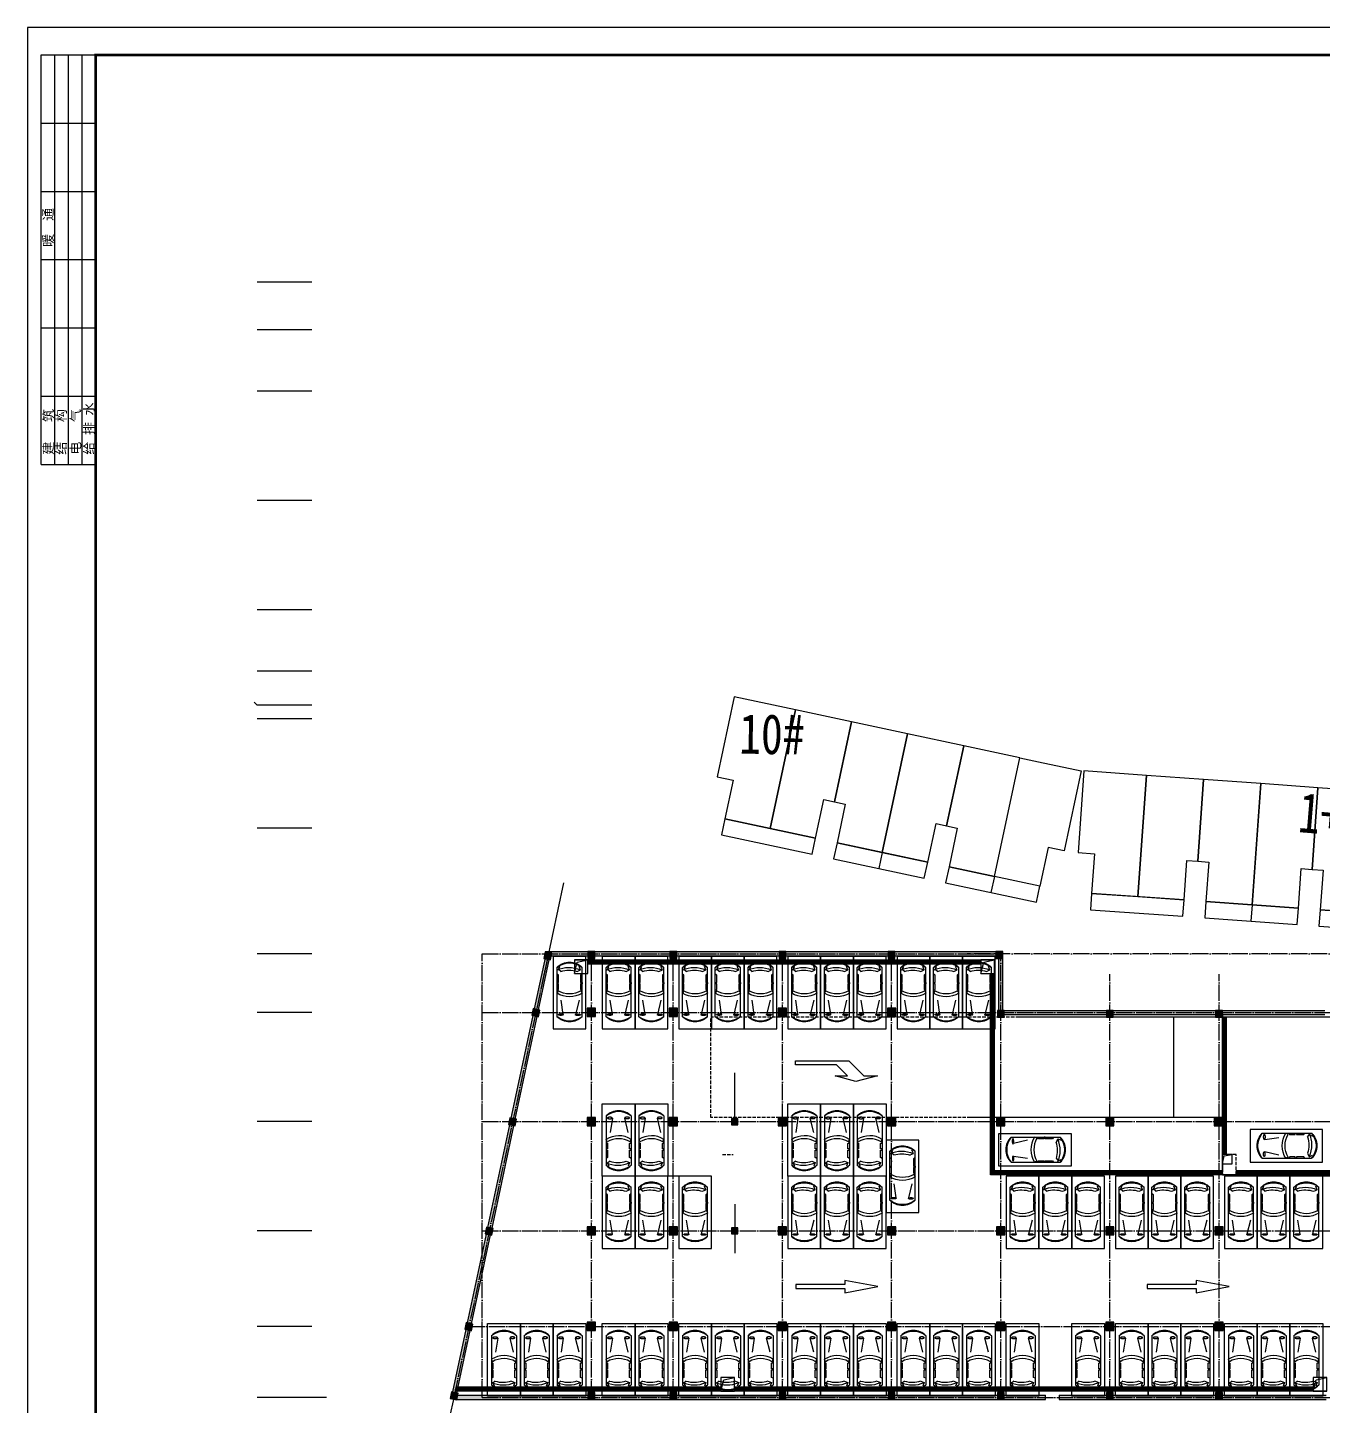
# Model space of a CAD drawing. Extents: x 1922674 to 2277828, y 3052116 to 4032933.
# Drawn here: x 1950828 to 2045798, y 3503805 to 3604810 of the extents above; entities that cross this region are included whole.
import ezdxf

# ---------------------------------------------------------------- set-up
doc = ezdxf.new("R2010")
doc.units = 0
doc.header["$LTSCALE"] = 2
doc.linetypes.add('DASH', pattern=[0.35, 0.25, -0.1])
doc.linetypes.add('DOTE', pattern=[2.42, 2, -0.2, 0.02, -0.2])
doc.layers.get('0').update_dxf_attribs({"linetype": 'CONTINUOUS'})
for name, color, linetype in [('1建筑内墙', 4, 'CONTINUOUS'), ('AXIS', 3, 'CONTINUOUS'), ('DOTE', 1, 'DOTE'), ('PUB_TITLE', 4, 'CONTINUOUS'), ('WINDOW', 4, 'CONTINUOUS'), ('填充', 251, 'CONTINUOUS'), ('墙__实线', 3, 'CONTINUOUS'), ('建筑细部轮廓', 7, 'CONTINUOUS'), ('排水2', 252, 'CONTINUOUS'), ('柱', 2, 'CONTINUOUS'), ('楼层标注', 1, 'CONTINUOUS'), ('道路', 5, 'CONTINUOUS'), ('铺装1', 254, 'CONTINUOUS')]:
    doc.layers.add(name, color=color, linetype=linetype)
doc.styles.add('HZ', font='simhei.ttf', dxfattribs={"width": 0.8})
doc.styles.get("Standard").update_dxf_attribs({"font": 'simhei.ttf'})
pattern_1 = [(90, (0, 0), (-119.0625, 7e-15), []), (90, (39.69, 39.69), (-119.0625, 7e-15), [])]
pattern_2 = [(0, (0, 0), (3e-14, 119.0625), []), (0, (39.69, -39.69), (3e-14, 119.0625), [])]

# ---------------------------------------------------------------- blocks, each defined once
blk = doc.blocks.new('g1')
at = {"layer": '填充', "color": 4, "ltscale": 500}
for p, q in [((625508, 3584271), (627908, 3584271)), ((625508, 3578971), (625508, 3584271)), ((627908, 3584271), (627908, 3578971)), ((625790, 3583388), (625790, 3579779)), ((626249, 3583213), (626092, 3582185)), ((627404, 3582185), (627155, 3583213)), ((627627, 3583388), (627627, 3579779)), ((625868, 3581485), (625803, 3581660)), ((627548, 3581485), (627627, 3581671)), ((625790, 3581452), (625895, 3581387)), ((625895, 3580971), (625790, 3580971)), ((625790, 3580971), (625790, 3580884)), ((625790, 3580884), (625895, 3580884)), ((625895, 3581387), (625895, 3580971)), ((625895, 3580884), (625895, 3580337)), ((627509, 3581376), (627627, 3581452)), ((627509, 3580971), (627509, 3581376)), ((627627, 3580971), (627509, 3580971)), ((627509, 3580337), (627509, 3580884)), ((627509, 3580884), (627627, 3580884)), ((627627, 3580884), (627627, 3580971)), ((625895, 3580337), (625790, 3580271)), ((626065, 3580064), (625895, 3579922)), ((625895, 3579922), (626000, 3579703)), ((627260, 3580064), (627509, 3579965)), ((627509, 3579965), (627404, 3579703)), ((627627, 3580271), (627509, 3580337)), ((627908, 3578971), (625508, 3578971))]:
    blk.add_line(p, q, dxfattribs=at)
for centre, radius, start, end in [((626708, 3582478), 1293, 44.72195, 135.27805), ((626708, 3582217), 1488, 51.885, 128.115), ((625908, 3583235), 20.5, 126.48864, 180), ((625908, 3583235), 20.5, 180, 233.51136), ((625982, 3583134), 146, 107.03374, 126.48864), ((625982, 3583336), 146, 233.51136, 252.96626), ((626032, 3582971), 317, 97.23244, 107.03374), ((626032, 3583500), 317, 252.96626, 262.76756), ((626066, 3582708), 582, 90, 97.23244), ((626066, 3583762), 582, 262.76756, 270), ((626066, 3582708), 582, 82.76756, 90), ((626066, 3583762), 582, 270, 277.23244), ((626099, 3582971), 317, 72.96626, 82.76756), ((626099, 3583500), 317, 277.23244, 287.03374), ((626149, 3583134), 146, 53.51136, 72.96626), ((626149, 3583336), 146, 287.03374, 306.48864), ((626224, 3583235), 20.5, 0, 53.51136), ((626224, 3583235), 20.5, 306.48864, 0), ((627167, 3583246), 20.5, 126.48864, 180), ((627167, 3583246), 20.5, 180, 233.51136), ((627242, 3583145), 146, 107.03374, 126.48864), ((627242, 3583347), 146, 233.51136, 252.96626), ((627292, 3582981), 317, 97.23244, 107.03374), ((627292, 3583511), 317, 252.96626, 262.76756), ((627325, 3582719), 582, 90, 97.23244), ((627325, 3583773), 582, 262.76756, 270), ((627325, 3582719), 582, 82.76756, 90), ((627325, 3583773), 582, 270, 277.23244), ((627359, 3582981), 317, 72.96626, 82.76756), ((627359, 3583511), 317, 277.23244, 287.03374), ((627409, 3583145), 146, 53.51136, 72.96626), ((627409, 3583347), 146, 287.03374, 306.48864), ((627483, 3583246), 20.5, 360, 53.51136), ((627483, 3583246), 20.5, 306.48864, 0), ((626717, 3580226), 1708, 57.79102, 122.88648), ((626708, 3580065), 1650, 59.3925, 120.6075), ((626654, 3581773), 1995, 244.31325, 294.95712), ((626708, 3580653), 1268, 223.57202, 316.42798), ((626708, 3580900), 1449, 230.65713, 309.34287), ((626646, 3581926), 1951, 252.69377, 288.34853)]:
    blk.add_arc(centre, radius, start, end, dxfattribs=at)
at = {"layer": '填充', "color": 4, "ltscale": 500, "width": 0.8, "flags": 9}
for tag in ['YSIZE', 'XSIZE']:
    blk.add_attdef(tag, (625794, 3581628), '', height=0.5, rotation=270, dxfattribs=at)
blk = doc.blocks.new('A')
at = {"layer": '建筑细部轮廓', "color": 3, "flags": 128}
for points in [[(509647.85, 3447080.18), (509643.29, 3447080.8), (509642.48, 3447074.86), (509643.67, 3447074.69), (509643.27, 3447071.82), (509646.64, 3447071.36)], [(509652.01, 3447079.61), (509647.85, 3447080.18), (509646.64, 3447071.36), (509650.01, 3447070.9), (509650.4, 3447073.77), (509651.2, 3447073.66)], [(509656.17, 3447079.04), (509652.01, 3447079.61), (509651.2, 3447073.66), (509651.99, 3447073.55), (509651.6, 3447070.68), (509654.96, 3447070.22)], [(509660.33, 3447078.46), (509656.17, 3447079.04), (509654.96, 3447070.22), (509658.33, 3447069.76), (509658.73, 3447072.63), (509659.52, 3447072.52)], [(509664.49, 3447077.89), (509660.33, 3447078.46), (509659.52, 3447072.52), (509660.31, 3447072.41), (509659.92, 3447069.54), (509663.29, 3447069.08)], [(509665.88, 3447077.7), (509669.05, 3447077.27), (509668.24, 3447071.32), (509667.05, 3447071.49), (509666.65, 3447068.61), (509663.29, 3447069.08), (509664.49, 3447077.89)], [(509643.27, 3447071.82), (509643.11, 3447070.63), (509649.85, 3447069.71), (509650.01, 3447070.9)], [(509651.6, 3447070.68), (509651.43, 3447069.49), (509658.17, 3447068.57), (509658.33, 3447069.76)], [(509659.92, 3447069.54), (509659.75, 3447068.35), (509666.49, 3447067.43), (509666.65, 3447068.61)]]:
    blk.add_lwpolyline(points, close=True, dxfattribs=at)
for points in [[(509654.96, 3447070.22), (509654.8, 3447069.03)], [(509663.29, 3447069.08), (509663.12, 3447067.89)]]:
    blk.add_lwpolyline(points, dxfattribs=at)
blk = doc.blocks.new('_LABEL1')
for p, q in [((-150, 20), (-75, 20)), ((-150, 20), (-150, 0)), ((-125, 20), (-125, 0)), ((-100, 20), (-100, 0)), ((-75, 20), (-75, 0)), ((-75, 20), (-75, 0)), ((-75, 20), (0, 20)), ((-50, 20), (-50, 0)), ((-25, 20), (-25, 0)), ((0, 20), (0, 0)), ((-150, 15), (-75, 15)), ((-75, 15), (0, 15)), ((-150, 10), (-75, 10)), ((-75, 10), (0, 10)), ((-150, 5), (-75, 5)), ((-150, 0), (-75, 0)), ((-75, 5), (0, 5)), ((-75, 0), (0, 0))]:
    blk.add_line(p, q)
at = {"style": 'HZ'}
for s, p in [('建   筑', (-146.45, 15.65)), ('暖  通', (-70.35, 15.73)), ('结   构', (-146.45, 10.91)), ('电   气', (-146.45, 5.65)), ('给 排 水', (-146.45, 0.73))]:
    blk.add_text(s, height=3.509, dxfattribs=at).set_placement(p)
blk = doc.blocks.new('a00')
at = {"layer": 'PUB_TITLE'}
blk.add_lwpolyline([(2049330, 4204231), (2376330, 4204231), (2376330, 4372431), (2049330, 4372431)], close=True, dxfattribs=at)
at = {"layer": 'PUB_TITLE', "const_width": 200}
blk.add_lwpolyline([(2054330, 4206231), (2374330, 4206231), (2374330, 4370431), (2054330, 4370431)], close=True, dxfattribs=at)
at = {"layer": 'PUB_TITLE', "xscale": 200, "yscale": 200, "zscale": 200, "rotation": 90}
blk.add_blockref('_LABEL1', (2054330, 4370431), dxfattribs=at)

msp = doc.modelspace()

# ---------------------------------------------------------------- hatches: boundary and pattern name
at = {"layer": '墙__实线'}
for points in [[(1989063, 3536531), (1988769, 3536593), (1987986, 3532922), (1988279, 3532860)], [(1991899, 3537119), (1988773, 3537119), (1988770, 3537105), (1989259, 3537001), (1989220, 3536819), (1991899, 3536819)], [(1997899, 3537119), (1992399, 3537119), (1992399, 3536819), (1997899, 3536819)], [(2005899, 3537119), (1998399, 3537119), (1998399, 3536819), (2005899, 3536819)], [(2013899, 3537119), (2006399, 3537119), (2006399, 3536819), (2013899, 3536819)], [(2021799, 3537119), (2014399, 3537119), (2014399, 3536819), (2021799, 3536819)], [(2022299, 3536619), (2021999, 3536619), (2021999, 3532819), (2022299, 3532819)], [(1988175, 3532371), (1987881, 3532433), (1986279, 3524922), (1986572, 3524860)], [(2029899, 3532819), (2025049, 3532819), (2022399, 3532819), (2022399, 3532519), (2025049, 3532519), (2029899, 3532519)], [(2037899, 3532819), (2030399, 3532819), (2030399, 3532519), (2037899, 3532519)], [(2045899, 3532819), (2038399, 3532819), (2038399, 3532519), (2045899, 3532519)], [(1984571, 3516922), (1984865, 3516860), (1986468, 3524371), (1986174, 3524433)], [(1984760, 3516371), (1984467, 3516433), (1983077, 3509922), (1983371, 3509860)], [(1983266, 3509371), (1982973, 3509433), (1981998, 3504863), (1982291, 3504801)], [(1991899, 3504619), (1982348, 3504619), (1982284, 3504319), (1991899, 3504319)], [(1997899, 3504619), (1992399, 3504619), (1992399, 3504319), (1997899, 3504319)], [(2005899, 3504619), (1998399, 3504619), (1998399, 3504319), (2005899, 3504319)], [(2013899, 3504619), (2006399, 3504619), (2006399, 3504319), (2013899, 3504319)], [(2021899, 3504619), (2014399, 3504619), (2014399, 3504319), (2021899, 3504319)], [(2037899, 3504619), (2030399, 3504619), (2030399, 3504319), (2037899, 3504319)], [(2045999, 3504619), (2038399, 3504619), (2038399, 3504319), (2045999, 3504319)]]:
    msp.add_hatch(color=94, dxfattribs=at).paths.add_polyline_path(points)
h = msp.add_hatch(color=94, dxfattribs=at)
h.paths.add_polyline_path([(2026426, 3504619), (2026426, 3504319), (2029899, 3504319), (2029899, 3504619)])
h.paths.add_polyline_path([(2025426, 3504319), (2025426, 3504619), (2022399, 3504619), (2022399, 3504319)])
at = {"layer": '排水2'}
h = msp.add_hatch(dxfattribs=at)
h.set_pattern_fill('ANSI32', color=256, scale=25, angle=45, style=0)
h.set_pattern_definition(pattern_1)
h.paths.add_polyline_path([(2020699, 3536219), (2020699, 3536519), (1991899, 3536519), (1991899, 3536219)])
h = msp.add_hatch(dxfattribs=at)
h.set_pattern_fill('ANSI32', color=256, scale=25, angle=315, style=0)
h.set_pattern_definition(pattern_2)
h.paths.add_polyline_path([(2021399, 3520769), (2021699, 3520769), (2021699, 3535519), (2021399, 3535519)])
h = msp.add_hatch(dxfattribs=at)
h.set_pattern_fill('ANSI32', color=256, scale=25, angle=315, style=0)
h.set_pattern_definition(pattern_2)
h.paths.add_polyline_path([(2038699, 3532319), (2038399, 3532319), (2038399, 3522269), (2038699, 3522269)])
h = msp.add_hatch(dxfattribs=at)
h.set_pattern_fill('ANSI32', color=256, scale=25, angle=45, style=0)
h.set_pattern_definition(pattern_1)
h.paths.add_polyline_path([(2038399, 3520769), (2038399, 3521069), (2021699, 3521069), (2021699, 3520769)])
h = msp.add_hatch(dxfattribs=at)
h.set_pattern_fill('ANSI32', color=256, scale=25, angle=45, style=0)
h.set_pattern_definition(pattern_1)
h.paths.add_polyline_path([(2039399, 3521069), (2039399, 3520769), (2069499, 3520769), (2069499, 3521069)])
h = msp.add_hatch(dxfattribs=at)
h.set_pattern_fill('ANSI32', color=256, scale=25, angle=45, style=0)
h.set_pattern_definition(pattern_1)
h.paths.add_polyline_path([(2001647, 3505219), (1982226, 3505219), (1982162, 3504919), (2001647, 3504919)])
h = msp.add_hatch(dxfattribs=at)
h.set_pattern_fill('ANSI32', color=256, scale=25, angle=45, style=0)
h.set_pattern_definition(pattern_1)
h.paths.add_polyline_path([(2002647, 3505219), (2002647, 3504919), (2045049, 3504919), (2045049, 3505219)])

# ---------------------------------------------------------------- linework, layer by layer
at = {"layer": '1建筑内墙', "linetype": 'DASH', "ltscale": 500}
msp.add_line((2001749, 3522269), (2002549, 3522269), dxfattribs=at)
at = {"layer": 'AXIS'}
for p, q in [((1971658, 3586169), (1967663, 3586169)), ((1971658, 3582669), (1967663, 3582669)), ((1971658, 3578169), (1967663, 3578169)), ((1971658, 3570169), (1967663, 3570169)), ((1971658, 3562169), (1967663, 3562169)), ((1971658, 3557669), (1967663, 3557669)), ((1971658, 3555169), (1967663, 3555169)), ((1971658, 3554169), (1967663, 3554169)), ((1971658, 3546169), (1967663, 3546169)), ((1990111, 3542164), (1988441, 3534340)), ((1971658, 3536969), (1967663, 3536969)), ((1971658, 3532669), (1967663, 3532669)), ((2002649, 3524654), (2002649, 3528237)), ((1971658, 3524669), (1967663, 3524669)), ((1999699, 3520669), (1995705, 3520669)), ((2048019, 3520669), (2044024, 3520669)), ((2002649, 3518610), (2002649, 3515026)), ((1971658, 3516669), (1967663, 3516669)), ((1971658, 3509669), (1967663, 3509669)), ((1972744, 3504469), (1967663, 3504469))]:
    msp.add_line(p, q, dxfattribs=at)
at = {"layer": 'DOTE', "ltscale": 300}
for p, q in [((1984149, 3504469), (1984149, 3536969)), ((1984149, 3536969), (2022149, 3536969)), ((1992149, 3504469), (1992149, 3536969)), ((1998149, 3504469), (1998149, 3536969)), ((2006149, 3504469), (2006149, 3536969)), ((2014149, 3504469), (2014149, 3536969)), ((2143360, 3536969), (2019689, 3536969)), ((2022149, 3504469), (2022149, 3536969)), ((2030149, 3504469), (2030149, 3535469)), ((2038149, 3504469), (2038149, 3535469)), ((1984149, 3532669), (2142149, 3532669)), ((1984149, 3524669), (2156135, 3524669)), ((1984149, 3516669), (2156135, 3516669)), ((1983176, 3509669), (2156269, 3509669)), ((1984149, 3504469), (2081649, 3504469))]:
    msp.add_line(p, q, dxfattribs=at)
at = {"layer": 'DOTE', "ltscale": 300, "flags": 128}
msp.add_lwpolyline([(1989002, 3536969), (1970862, 3451969)], dxfattribs=at)
at = {"layer": 'WINDOW'}
for points in [[(2007118, 3529119), (2011018, 3529119), (2012118, 3528019), (2013118, 3528019), (2011518, 3527619), (2010018, 3528019), (2010918, 3528019), (2010118, 3528819), (2007118, 3528819)], [(2007134, 3512433), (2010734, 3512433), (2010734, 3512133), (2013134, 3512583), (2010734, 3513033), (2010734, 3512733), (2007134, 3512733)], [(2032879, 3512433), (2036479, 3512433), (2036479, 3512133), (2038879, 3512583), (2036479, 3513033), (2036479, 3512733), (2032879, 3512733)]]:
    msp.add_lwpolyline(points, close=True, dxfattribs=at)
at = {"layer": '墙__实线', "ltscale": 500}
for p, q in [((1967663, 3555169), (1967429, 3555403)), ((2025426, 3504319), (2025426, 3504619)), ((2026426, 3504619), (2026426, 3504319))]:
    msp.add_line(p, q, dxfattribs=at)
at = {"layer": '墙__实线', "color": 94}
for p, q in [((1987986, 3532922), (1988877, 3537096)), ((1988279, 3532860), (1989063, 3536531)), ((1988773, 3537119), (1991899, 3537119)), ((1989220, 3536819), (1991899, 3536819)), ((1992399, 3537119), (1997899, 3537119)), ((1992399, 3536819), (1997899, 3536819)), ((1998399, 3537119), (2005899, 3537119)), ((1998399, 3536819), (2005899, 3536819)), ((2006399, 3537119), (2013899, 3537119)), ((2006399, 3536819), (2013899, 3536819)), ((2014399, 3537119), (2021799, 3537119)), ((2014399, 3536819), (2021799, 3536819)), ((2021999, 3532819), (2021999, 3536619)), ((2022299, 3532819), (2022299, 3536619)), ((1986279, 3524922), (1987881, 3532433)), ((1986572, 3524860), (1988175, 3532371)), ((2022399, 3532819), (2025049, 3532819)), ((2022399, 3532519), (2025049, 3532519)), ((2025049, 3532819), (2029899, 3532819)), ((2025049, 3532519), (2029899, 3532519)), ((2030399, 3532819), (2037899, 3532819)), ((2030399, 3532519), (2037899, 3532519)), ((2038399, 3532819), (2045899, 3532819)), ((2038399, 3532519), (2045899, 3532519)), ((1984571, 3516922), (1986174, 3524433)), ((1984865, 3516860), (1986468, 3524371)), ((1983077, 3509922), (1984467, 3516433)), ((1983371, 3509860), (1984760, 3516371)), ((1981998, 3504863), (1982973, 3509433)), ((1982291, 3504801), (1983266, 3509371)), ((1982284, 3504319), (1991899, 3504319)), ((1982348, 3504619), (1991899, 3504619)), ((1992399, 3504619), (1997899, 3504619)), ((1992399, 3504319), (1997899, 3504319)), ((1998399, 3504619), (2005899, 3504619)), ((1998399, 3504319), (2005899, 3504319)), ((2006399, 3504619), (2013899, 3504619)), ((2006399, 3504319), (2013899, 3504319)), ((2014399, 3504619), (2021899, 3504619)), ((2014399, 3504319), (2021899, 3504319)), ((2022399, 3504619), (2025426, 3504619)), ((2022399, 3504319), (2025426, 3504319)), ((2026426, 3504619), (2029899, 3504619)), ((2026426, 3504319), (2029899, 3504319)), ((2030399, 3504619), (2037899, 3504619)), ((2030399, 3504319), (2037899, 3504319)), ((2038399, 3504619), (2045999, 3504619)), ((2038399, 3504319), (2045999, 3504319))]:
    msp.add_line(p, q, dxfattribs=at)
at = {"layer": '柱'}
for p, q in [((1988769, 3537105), (1988665, 3536615)), ((1988665, 3536615), (1989155, 3536512)), ((1989259, 3537001), (1988769, 3537105)), ((1989155, 3536512), (1989259, 3537001)), ((1991899, 3537119), (1991899, 3536619)), ((1992399, 3537119), (1991899, 3537119)), ((1991899, 3536619), (1992399, 3536619)), ((1992399, 3536619), (1992399, 3537119)), ((1997899, 3537119), (1997899, 3536619)), ((1998399, 3537119), (1997899, 3537119)), ((1997899, 3536619), (1998399, 3536619)), ((1998399, 3536619), (1998399, 3537119)), ((2005899, 3537119), (2005899, 3536619)), ((2006399, 3537119), (2005899, 3537119)), ((2005899, 3536619), (2006399, 3536619)), ((2006399, 3536619), (2006399, 3537119)), ((2013899, 3537119), (2013899, 3536619)), ((2014399, 3537119), (2013899, 3537119)), ((2013899, 3536619), (2014399, 3536619)), ((2014399, 3536619), (2014399, 3537119)), ((2021799, 3537119), (2021799, 3536619)), ((2022299, 3537119), (2021799, 3537119)), ((2021799, 3536619), (2022299, 3536619)), ((2022299, 3536619), (2022299, 3537119)), ((1987881, 3532944), (1987778, 3532455)), ((1987778, 3532455), (1988267, 3532351)), ((1988371, 3532840), (1987881, 3532944)), ((1988267, 3532351), (1988371, 3532840)), ((1991849, 3532969), (1991849, 3532369)), ((1992449, 3532969), (1991849, 3532969)), ((1991849, 3532369), (1992449, 3532369)), ((1992449, 3532369), (1992449, 3532969)), ((1997849, 3532969), (1997849, 3532369)), ((1998449, 3532969), (1997849, 3532969)), ((1997849, 3532369), (1998449, 3532369)), ((1998449, 3532369), (1998449, 3532969)), ((2005849, 3532969), (2005849, 3532369)), ((2006449, 3532969), (2005849, 3532969)), ((2005849, 3532369), (2006449, 3532369)), ((2006449, 3532369), (2006449, 3532969)), ((2013849, 3532969), (2013849, 3532369)), ((2014449, 3532969), (2013849, 3532969)), ((2013849, 3532369), (2014449, 3532369)), ((2014449, 3532369), (2014449, 3532969)), ((2021899, 3532819), (2021899, 3532319)), ((2022399, 3532819), (2021899, 3532819)), ((2021899, 3532319), (2022399, 3532319)), ((2022399, 3532319), (2022399, 3532819)), ((2029899, 3532819), (2029899, 3532319)), ((2030399, 3532819), (2029899, 3532819)), ((2029899, 3532319), (2030399, 3532319)), ((2030399, 3532319), (2030399, 3532819)), ((2037899, 3532819), (2037899, 3532319)), ((2038399, 3532819), (2037899, 3532819)), ((2037899, 3532319), (2038399, 3532319)), ((2038399, 3532319), (2038399, 3532819)), ((1986174, 3524944), (1986070, 3524455)), ((1986070, 3524455), (1986559, 3524351)), ((1986663, 3524840), (1986174, 3524944)), ((1986559, 3524351), (1986663, 3524840)), ((1991849, 3524969), (1991849, 3524369)), ((1992449, 3524969), (1991849, 3524969)), ((1991849, 3524369), (1992449, 3524369)), ((1992449, 3524369), (1992449, 3524969)), ((1997849, 3524969), (1997849, 3524369)), ((1998449, 3524969), (1997849, 3524969)), ((1997849, 3524369), (1998449, 3524369)), ((1998449, 3524369), (1998449, 3524969)), ((2002424, 3524894), (2002424, 3524444)), ((2002874, 3524894), (2002424, 3524894)), ((2002424, 3524444), (2002874, 3524444)), ((2002874, 3524444), (2002874, 3524894)), ((2005849, 3524969), (2005849, 3524369)), ((2006449, 3524969), (2005849, 3524969)), ((2005849, 3524369), (2006449, 3524369)), ((2006449, 3524369), (2006449, 3524969)), ((2013849, 3524969), (2013849, 3524369)), ((2014449, 3524969), (2013849, 3524969)), ((2013849, 3524369), (2014449, 3524369)), ((2014449, 3524369), (2014449, 3524969)), ((2021849, 3524969), (2021849, 3524369)), ((2022449, 3524969), (2021849, 3524969)), ((2021849, 3524369), (2022449, 3524369)), ((2022449, 3524369), (2022449, 3524969)), ((2029849, 3524969), (2029849, 3524369)), ((2030449, 3524969), (2029849, 3524969)), ((2029849, 3524369), (2030449, 3524369)), ((2030449, 3524369), (2030449, 3524969)), ((2037799, 3524969), (2037799, 3524369)), ((2038399, 3524969), (2037799, 3524969)), ((2037799, 3524369), (2038399, 3524369)), ((2038399, 3524369), (2038399, 3524969)), ((1984467, 3516944), (1984363, 3516455)), ((1984363, 3516455), (1984852, 3516351)), ((1984956, 3516840), (1984467, 3516944)), ((1984852, 3516351), (1984956, 3516840)), ((1991849, 3516969), (1991849, 3516369)), ((1992449, 3516969), (1991849, 3516969)), ((1991849, 3516369), (1992449, 3516369)), ((1992449, 3516369), (1992449, 3516969)), ((1997849, 3516969), (1997849, 3516369)), ((1998449, 3516969), (1997849, 3516969)), ((1997849, 3516369), (1998449, 3516369)), ((1998449, 3516369), (1998449, 3516969)), ((2002424, 3516894), (2002424, 3516444)), ((2002874, 3516894), (2002424, 3516894)), ((2002424, 3516444), (2002874, 3516444)), ((2002874, 3516444), (2002874, 3516894)), ((2005849, 3516969), (2005849, 3516369)), ((2006449, 3516969), (2005849, 3516969)), ((2005849, 3516369), (2006449, 3516369)), ((2006449, 3516369), (2006449, 3516969)), ((2013849, 3516969), (2013849, 3516369)), ((2014449, 3516969), (2013849, 3516969)), ((2013849, 3516369), (2014449, 3516369)), ((2014449, 3516369), (2014449, 3516969)), ((2021849, 3516969), (2021849, 3516369)), ((2022449, 3516969), (2021849, 3516969)), ((2021849, 3516369), (2022449, 3516369)), ((2022449, 3516369), (2022449, 3516969)), ((2029849, 3516969), (2029849, 3516369)), ((2030449, 3516969), (2029849, 3516969)), ((2029849, 3516369), (2030449, 3516369)), ((2030449, 3516369), (2030449, 3516969)), ((2037849, 3516969), (2037849, 3516369)), ((2038449, 3516969), (2037849, 3516969)), ((2037849, 3516369), (2038449, 3516369)), ((2038449, 3516369), (2038449, 3516969)), ((1982973, 3509944), (1982869, 3509455)), ((1983462, 3509840), (1982973, 3509944)), ((1991849, 3509969), (1991849, 3509369)), ((1992449, 3509969), (1991849, 3509969)), ((1992449, 3509369), (1992449, 3509969)), ((1997849, 3509969), (1997849, 3509369)), ((1998449, 3509969), (1997849, 3509969)), ((1998449, 3509369), (1998449, 3509969)), ((2005849, 3509969), (2005849, 3509369)), ((2006449, 3509969), (2005849, 3509969)), ((2006449, 3509369), (2006449, 3509969)), ((2013849, 3509969), (2013849, 3509369)), ((2014449, 3509969), (2013849, 3509969)), ((2014449, 3509369), (2014449, 3509969)), ((2021849, 3509969), (2021849, 3509369)), ((2022449, 3509969), (2021849, 3509969)), ((2022449, 3509369), (2022449, 3509969)), ((2029849, 3509969), (2029849, 3509369)), ((2030449, 3509969), (2029849, 3509969)), ((2030449, 3509369), (2030449, 3509969)), ((2037849, 3509969), (2037849, 3509369)), ((2038449, 3509969), (2037849, 3509969)), ((2038449, 3509369), (2038449, 3509969)), ((1982869, 3509455), (1983358, 3509351)), ((1983358, 3509351), (1983462, 3509840)), ((1991849, 3509369), (1992449, 3509369)), ((1997849, 3509369), (1998449, 3509369)), ((2005849, 3509369), (2006449, 3509369)), ((2013849, 3509369), (2014449, 3509369)), ((2021849, 3509369), (2022449, 3509369)), ((2029849, 3509369), (2030449, 3509369)), ((2037849, 3509369), (2038449, 3509369)), ((1981893, 3504885), (1981789, 3504396)), ((1982382, 3504781), (1981893, 3504885)), ((1981789, 3504396), (1982278, 3504292)), ((1982278, 3504292), (1982382, 3504781)), ((1991899, 3504819), (1991899, 3504319)), ((1992399, 3504819), (1991899, 3504819)), ((1991899, 3504319), (1992399, 3504319)), ((1992399, 3504319), (1992399, 3504819)), ((1997899, 3504819), (1997899, 3504319)), ((1998399, 3504819), (1997899, 3504819)), ((1997899, 3504319), (1998399, 3504319)), ((1998399, 3504319), (1998399, 3504819)), ((2005899, 3504819), (2005899, 3504319)), ((2006399, 3504819), (2005899, 3504819)), ((2005899, 3504319), (2006399, 3504319)), ((2006399, 3504319), (2006399, 3504819)), ((2013899, 3504819), (2013899, 3504319)), ((2014399, 3504819), (2013899, 3504819)), ((2013899, 3504319), (2014399, 3504319)), ((2014399, 3504319), (2014399, 3504819)), ((2021899, 3504819), (2021899, 3504319)), ((2022399, 3504819), (2021899, 3504819)), ((2021899, 3504319), (2022399, 3504319)), ((2022399, 3504319), (2022399, 3504819)), ((2029899, 3504819), (2029899, 3504319)), ((2030399, 3504819), (2029899, 3504819)), ((2029899, 3504319), (2030399, 3504319)), ((2030399, 3504319), (2030399, 3504819)), ((2037899, 3504819), (2037899, 3504319)), ((2038399, 3504819), (2037899, 3504819)), ((2037899, 3504319), (2038399, 3504319)), ((2038399, 3504319), (2038399, 3504819))]:
    msp.add_line(p, q, dxfattribs=at)
for points in [[(1988665, 3536615), (1988769, 3537105), (1989155, 3536512), (1989259, 3537001)], [(1991899, 3537119), (1992399, 3537119), (1991899, 3536619), (1992399, 3536619)], [(1997899, 3537119), (1998399, 3537119), (1997899, 3536619), (1998399, 3536619)], [(2005899, 3537119), (2006399, 3537119), (2005899, 3536619), (2006399, 3536619)], [(2013899, 3537119), (2014399, 3537119), (2013899, 3536619), (2014399, 3536619)], [(2021799, 3537119), (2022299, 3537119), (2021799, 3536619), (2022299, 3536619)], [(1987778, 3532455), (1987881, 3532944), (1988267, 3532351), (1988371, 3532840)], [(1991849, 3532969), (1992449, 3532969), (1991849, 3532369), (1992449, 3532369)], [(1997849, 3532969), (1998449, 3532969), (1997849, 3532369), (1998449, 3532369)], [(2005849, 3532969), (2006449, 3532969), (2005849, 3532369), (2006449, 3532369)], [(2013849, 3532969), (2014449, 3532969), (2013849, 3532369), (2014449, 3532369)], [(2021899, 3532819), (2022399, 3532819), (2021899, 3532319), (2022399, 3532319)], [(2029899, 3532819), (2030399, 3532819), (2029899, 3532319), (2030399, 3532319)], [(2037899, 3532819), (2038399, 3532819), (2037899, 3532319), (2038399, 3532319)], [(1986070, 3524455), (1986174, 3524944), (1986559, 3524351), (1986663, 3524840)], [(1991849, 3524969), (1992449, 3524969), (1991849, 3524369), (1992449, 3524369)], [(1997849, 3524969), (1998449, 3524969), (1997849, 3524369), (1998449, 3524369)], [(2002424, 3524894), (2002874, 3524894), (2002424, 3524444), (2002874, 3524444)], [(2005849, 3524969), (2006449, 3524969), (2005849, 3524369), (2006449, 3524369)], [(2013849, 3524969), (2014449, 3524969), (2013849, 3524369), (2014449, 3524369)], [(2021849, 3524969), (2022449, 3524969), (2021849, 3524369), (2022449, 3524369)], [(2029849, 3524969), (2030449, 3524969), (2029849, 3524369), (2030449, 3524369)], [(2037799, 3524969), (2038399, 3524969), (2037799, 3524369), (2038399, 3524369)], [(1984363, 3516455), (1984467, 3516944), (1984852, 3516351), (1984956, 3516840)], [(1991849, 3516969), (1992449, 3516969), (1991849, 3516369), (1992449, 3516369)], [(1997849, 3516969), (1998449, 3516969), (1997849, 3516369), (1998449, 3516369)], [(2002424, 3516894), (2002874, 3516894), (2002424, 3516444), (2002874, 3516444)], [(2005849, 3516969), (2006449, 3516969), (2005849, 3516369), (2006449, 3516369)], [(2013849, 3516969), (2014449, 3516969), (2013849, 3516369), (2014449, 3516369)], [(2021849, 3516969), (2022449, 3516969), (2021849, 3516369), (2022449, 3516369)], [(2029849, 3516969), (2030449, 3516969), (2029849, 3516369), (2030449, 3516369)], [(2037849, 3516969), (2038449, 3516969), (2037849, 3516369), (2038449, 3516369)], [(1982869, 3509455), (1982973, 3509944), (1983358, 3509351), (1983462, 3509840)], [(1991849, 3509969), (1992449, 3509969), (1991849, 3509369), (1992449, 3509369)], [(1997849, 3509969), (1998449, 3509969), (1997849, 3509369), (1998449, 3509369)], [(2005849, 3509969), (2006449, 3509969), (2005849, 3509369), (2006449, 3509369)], [(2013849, 3509969), (2014449, 3509969), (2013849, 3509369), (2014449, 3509369)], [(2021849, 3509969), (2022449, 3509969), (2021849, 3509369), (2022449, 3509369)], [(2029849, 3509969), (2030449, 3509969), (2029849, 3509369), (2030449, 3509369)], [(2037849, 3509969), (2038449, 3509969), (2037849, 3509369), (2038449, 3509369)], [(1981789, 3504396), (1981893, 3504885), (1982278, 3504292), (1982382, 3504781)], [(1991899, 3504819), (1992399, 3504819), (1991899, 3504319), (1992399, 3504319)], [(1997899, 3504819), (1998399, 3504819), (1997899, 3504319), (1998399, 3504319)], [(2005899, 3504819), (2006399, 3504819), (2005899, 3504319), (2006399, 3504319)], [(2013899, 3504819), (2014399, 3504819), (2013899, 3504319), (2014399, 3504319)], [(2021899, 3504819), (2022399, 3504819), (2021899, 3504319), (2022399, 3504319)], [(2029899, 3504819), (2030399, 3504819), (2029899, 3504319), (2030399, 3504319)], [(2037899, 3504819), (2038399, 3504819), (2037899, 3504319), (2038399, 3504319)]]:
    msp.add_solid(points, dxfattribs=at)
at = {"layer": '道路', "color": 6, "ltscale": 500}
for p, q in [((1990899, 3536519), (2021699, 3536519)), ((1991899, 3536219), (2020699, 3536219)), ((2021699, 3520769), (2021699, 3536519)), ((2021399, 3520769), (2021399, 3535519)), ((2038399, 3521069), (2038399, 3532319)), ((2038399, 3532319), (2038699, 3532319)), ((2038699, 3522269), (2038699, 3532319)), ((2038399, 3521069), (2021699, 3521069)), ((2069499, 3521069), (2039399, 3521069)), ((2102105, 3520769), (2021399, 3520769)), ((1982226, 3505219), (1982162, 3504919)), ((2046049, 3504919), (1982162, 3504919)), ((2001647, 3505219), (1982226, 3505219)), ((2045049, 3505219), (2002647, 3505219))]:
    msp.add_line(p, q, dxfattribs=at)
for points in [[(1990899, 3535519), (1991899, 3535519), (1991899, 3536519), (1990899, 3536519)], [(2020699, 3535519), (2021699, 3535519), (2021699, 3536519), (2020699, 3536519)], [(2038399, 3521569), (2039099, 3521569), (2039099, 3522269), (2038399, 3522269)], [(2001647, 3504919), (2002647, 3504919), (2002647, 3505919), (2001647, 3505919)], [(2045049, 3504919), (2046049, 3504919), (2046049, 3505919), (2045049, 3505919)]]:
    msp.add_lwpolyline(points, close=True, dxfattribs=at)
at = {"layer": '道路', "color": 6, "ltscale": 500, "flags": 128}
for points in [[(1990899, 3535519), (1991114, 3536358), (1991899, 3536519)], [(2020699, 3535519), (2020914, 3536358), (2021699, 3536519)], [(2038399, 3521569), (2038519, 3522172), (2039099, 3522269)], [(2001647, 3504919), (2001863, 3505758), (2002647, 3505919)], [(2045049, 3504919), (2045264, 3505758), (2046049, 3505919)]]:
    msp.add_lwpolyline(points, dxfattribs=at)
at = {"layer": '道路', "color": 6, "linetype": 'DASH', "ltscale": 500}
msp.add_lwpolyline([(2038399, 3520769), (2039399, 3520769), (2039399, 3522269), (2038399, 3522269)], close=True, dxfattribs=at)
at = {"layer": '铺装1', "linetype": 'DASH', "ltscale": 500}
for p, q in [((2000899, 3524969), (2000899, 3532319)), ((2023497, 3532319), (2000899, 3532319)), ((2022399, 3524969), (2000899, 3524969))]:
    msp.add_line(p, q, dxfattribs=at)
at = {"layer": '铺装1', "ltscale": 500}
for p, q in [((2060025, 3532319), (2023497, 3532319)), ((2034799, 3532319), (2034799, 3524969)), ((2038399, 3532569), (2038399, 3521069)), ((2038149, 3524969), (2019763, 3524969))]:
    msp.add_line(p, q, dxfattribs=at)

# ---------------------------------------------------------------- block references
at = {"layer": '填充', "xscale": -1}
for p, rotation in [((1363839, 7115740), 180), ((1367439, 7115740), 180), ((1369839, 7115740), 180), ((1373039, 7115740), 180), ((1375439, 7115740), 180), ((1377839, 7115740), 180), ((1381039, 7115740), 180), ((1383439, 7115740), 180), ((1385839, 7115740), 180), ((1389039, 7115740), 180), ((1391439, 7115740), 180), ((1393839, 7115740), 180), ((5624705, 4149608), 90), ((1388239, 7102290), 180), ((1367439, 7099640), 180), ((1369839, 7099640), 180), ((1373039, 7099640), 180), ((1381039, 7099640), 180), ((1383439, 7099640), 180), ((1385839, 7099640), 180), ((1397039, 7099640), 180), ((1399439, 7099640), 180), ((1401839, 7099640), 180), ((1405039, 7099640), 180), ((1407439, 7099640), 180), ((1409839, 7099640), 180), ((1413039, 7099640), 180), ((1415439, 7099640), 180), ((1417839, 7099640), 180)]:
    msp.add_blockref('g1', p, dxfattribs=dict(at, rotation=rotation))
at = {"layer": '填充'}
for p in [(1367439, -58303), (1369839, -58303), (1381039, -58303), (1383439, -58303), (1385839, -58303), (1359039, -74403), (1361439, -74403), (1363839, -74403), (1367439, -74403), (1369839, -74403), (1373039, -74403), (1375439, -74403), (1377839, -74403), (1381039, -74403), (1383439, -74403), (1385839, -74403), (1389039, -74403), (1391439, -74403), (1393839, -74403), (1397039, -74403), (1401839, -74403), (1405039, -74403), (1407439, -74403), (1409839, -74403), (1413039, -74403), (1415439, -74403), (1417839, -74403)]:
    msp.add_blockref('g1', p, dxfattribs=at)
at = {"layer": '填充', "rotation": 90}
msp.add_blockref('g1', (5606290, 2895900), dxfattribs=at)
at = {"layer": '墙__实线'}
msp.add_blockref('a00', (-98503, -767620), dxfattribs=at)
at = {"layer": '建筑细部轮廓', "yscale": 1000, "zscale": 1000}
for p, xscale, rotation in [((-761103813, -3396410516), 999.9999999998473, 355.7599999999993), ((-283146331, -3469312701, 0), 999.9999999998425, 3.715811148526725)]:
    msp.add_blockref('A', p, dxfattribs=dict(at, xscale=xscale, rotation=rotation))

# ---------------------------------------------------------------- texts
at = {"layer": '楼层标注', "color": 252, "style": 'HZ', "width": 0.8}
for s, rotation, p in [('10#', 359.17272, (2002965, 3551627, 2107)), ('1+18F', 355.29661, (2043875, 3545883, 0))]:
    msp.add_text(s, height=2931, rotation=rotation, dxfattribs=at).set_placement(p)

doc.saveas('drawing.dxf')
